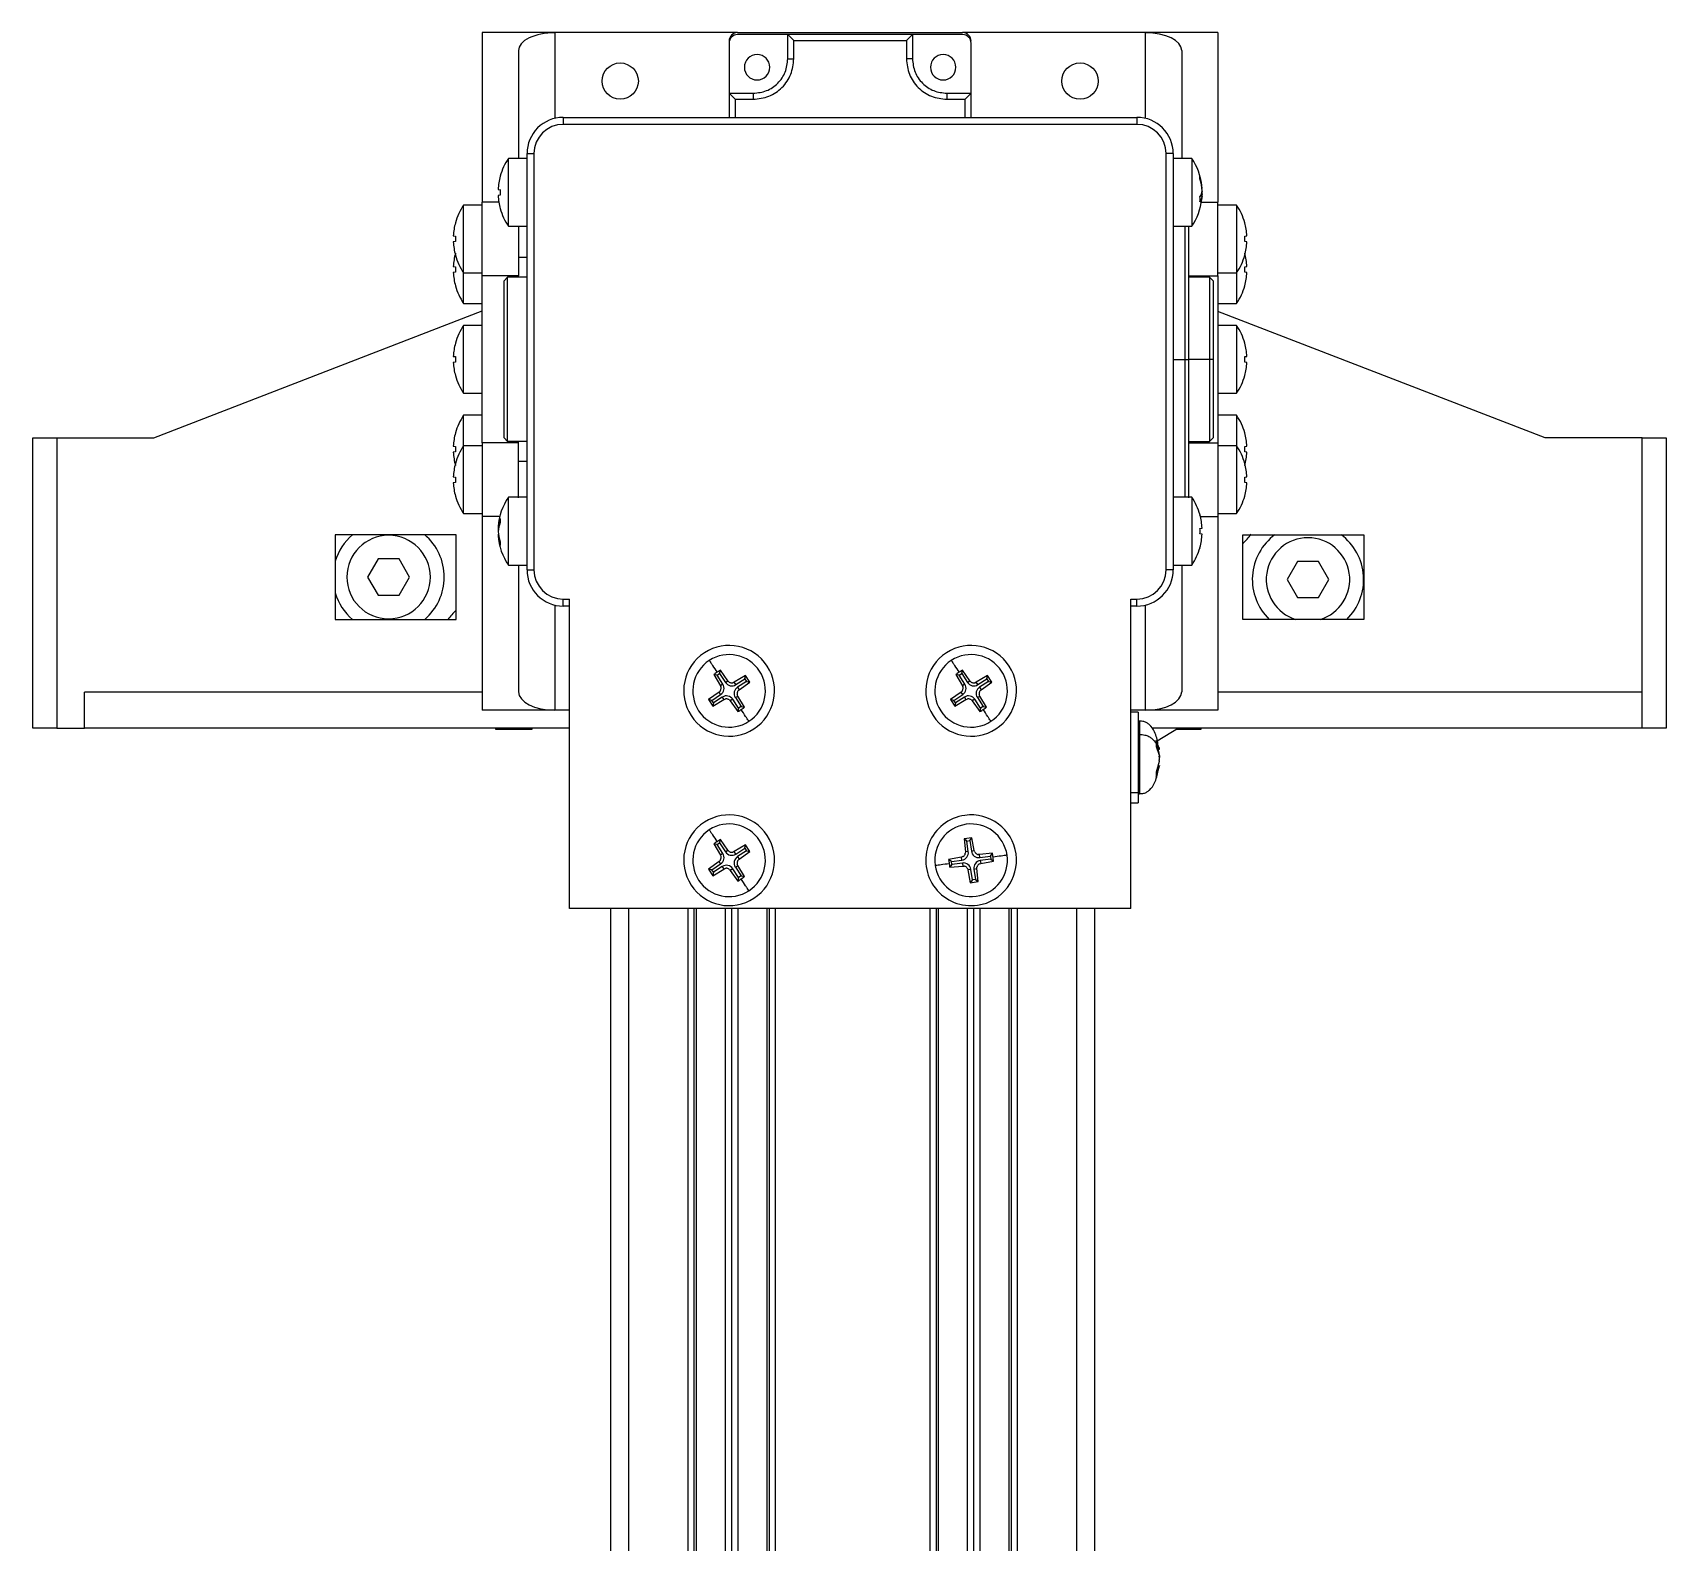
# Model space of a CAD drawing. Header units: millimetres. Extents: x 1258 to 2922, y -135 to 1239.
# Drawn here: x 1923.7 to 1991.2, y 835 to 897.4 of the extents above; entities that cross this region are included whole.
import ezdxf

# ---------------------------------------------------------------- set-up
doc = ezdxf.new("R2010")
doc.units = ezdxf.units.MM
doc.header["$LTSCALE"] = 6

msp = doc.modelspace()

# ---------------------------------------------------------------- linework, layer by layer
at = {"color": 7, "linetype": 'Continuous', "lineweight": 25}
for p, q in [((1945.296, 897.36), (1942.296, 897.36)), ((1942.296, 897.36), (1942.296, 890.36)), ((1952.846, 897.36), (1945.296, 897.36)), ((1952.846, 897.36), (1962.146, 897.36)), ((1954.921, 897.28), (1952.846, 897.28)), ((1954.921, 897.28), (1955.171, 897.03)), ((1954.921, 896.28), (1954.921, 897.28)), ((1960.071, 897.28), (1954.921, 897.28)), ((1959.821, 897.03), (1960.071, 897.28)), ((1960.071, 897.28), (1960.071, 896.28)), ((1962.146, 897.28), (1960.071, 897.28)), ((1969.696, 897.36), (1962.146, 897.36)), ((1972.696, 897.36), (1969.696, 897.36)), ((1972.696, 897.36), (1972.696, 890.36)), ((1943.796, 896.62), (1943.796, 892.16)), ((1952.496, 896.93), (1952.496, 894.855)), ((1955.171, 896.28), (1955.171, 897.03)), ((1955.171, 897.03), (1959.821, 897.03)), ((1959.821, 897.03), (1959.821, 896.28)), ((1962.496, 894.855), (1962.496, 896.93)), ((1971.196, 896.62), (1971.196, 892.16)), ((1954.921, 896.28), (1955.171, 896.28)), ((1960.071, 896.28), (1959.821, 896.28)), ((1952.746, 894.605), (1952.496, 894.855)), ((1952.496, 894.855), (1953.496, 894.855)), ((1952.496, 894.855), (1952.496, 893.86)), ((1952.746, 894.605), (1952.746, 893.86)), ((1952.746, 894.605), (1953.496, 894.605)), ((1953.496, 894.855), (1953.496, 894.605)), ((1961.496, 894.855), (1961.496, 894.605)), ((1961.496, 894.855), (1962.496, 894.855)), ((1961.496, 894.605), (1962.246, 894.605)), ((1962.496, 894.855), (1962.246, 894.605)), ((1962.246, 893.86), (1962.246, 894.605)), ((1962.496, 893.86), (1962.496, 894.855)), ((1945.646, 893.86), (1945.646, 893.571)), ((1945.646, 893.86), (1969.346, 893.86)), ((1969.346, 893.86), (1969.346, 893.571)), ((1969.346, 893.571), (1945.646, 893.571)), ((1944.146, 892.36), (1944.435, 892.36)), ((1944.146, 875.16), (1944.146, 892.36)), ((1944.435, 892.36), (1944.435, 875.16)), ((1970.557, 875.16), (1970.557, 892.36)), ((1970.846, 892.36), (1970.557, 892.36)), ((1970.846, 892.36), (1970.846, 875.16)), ((1944.146, 892.16), (1943.375, 892.16)), ((1943.375, 890.76), (1943.375, 892.16)), ((1971.617, 892.16), (1970.846, 892.16)), ((1971.617, 892.16), (1971.617, 892.028)), ((1971.617, 892.028), (1971.617, 889.36)), ((1943.038, 891.433), (1943.04, 891.431)), ((1972.035, 890.989), (1972.029, 891.049)), ((1942.981, 890.36), (1942.296, 890.36)), ((1942.296, 887.31), (1942.296, 890.36)), ((1942.952, 890.884), (1943.04, 890.871)), ((1943.04, 890.648), (1942.952, 890.635)), ((1943.375, 889.36), (1943.375, 890.76)), ((1972.04, 890.595), (1971.969, 890.608)), ((1972.012, 890.702), (1972.04, 890.7)), ((1972.014, 890.36), (1972.696, 890.36)), ((1972.029, 890.47), (1972.035, 890.53)), ((1972.04, 890.925), (1972.032, 890.923)), ((1972.04, 890.797), (1972.037, 890.797)), ((1972.04, 890.931), (1972.04, 890.931)), ((1972.04, 890.588), (1972.04, 890.588)), ((1972.696, 887.31), (1972.696, 890.36)), ((1942.296, 890.235), (1941.525, 890.235)), ((1941.525, 888.835), (1941.525, 890.235)), ((1943.04, 890.088), (1943.038, 890.087)), ((1973.467, 890.235), (1972.696, 890.235)), ((1973.467, 890.235), (1973.467, 887.435)), ((1941.188, 889.508), (1941.19, 889.506)), ((1943.375, 889.36), (1944.146, 889.36)), ((1943.796, 889.36), (1943.796, 887.31)), ((1970.846, 889.36), (1971.617, 889.36)), ((1971.346, 883.86), (1971.346, 889.36)), ((1971.496, 883.86), (1971.496, 889.36)), ((1973.802, 889.506), (1973.804, 889.508)), ((1941.102, 888.959), (1941.19, 888.946)), ((1941.19, 888.723), (1941.102, 888.71)), ((1941.525, 887.435), (1941.525, 888.835)), ((1973.802, 888.946), (1973.89, 888.959)), ((1973.89, 888.71), (1973.802, 888.723)), ((1941.102, 887.696), (1941.19, 887.684)), ((1941.19, 888.163), (1941.188, 888.162)), ((1943.796, 888.085), (1944.146, 888.085)), ((1973.804, 888.162), (1973.802, 888.163)), ((1973.802, 887.684), (1973.89, 887.696)), ((1941.19, 887.46), (1941.102, 887.448)), ((1941.525, 887.435), (1942.296, 887.435)), ((1941.525, 886.172), (1941.525, 887.435)), ((1943.796, 887.31), (1942.296, 887.31)), ((1942.296, 880.41), (1942.296, 887.31)), ((1943.196, 887.11), (1943.346, 887.26)), ((1943.196, 880.61), (1943.196, 887.11)), ((1943.346, 880.46), (1943.346, 887.26)), ((1944.146, 887.26), (1943.346, 887.26)), ((1943.796, 887.26), (1943.796, 887.31)), ((1971.496, 887.31), (1972.696, 887.31)), ((1972.346, 887.26), (1971.496, 887.26)), ((1972.496, 887.11), (1972.346, 887.26)), ((1972.346, 887.26), (1972.346, 883.86)), ((1972.496, 887.11), (1972.496, 883.86)), ((1972.696, 887.435), (1973.467, 887.435)), ((1972.696, 887.31), (1972.696, 880.41)), ((1973.467, 887.435), (1973.467, 886.172)), ((1973.89, 887.448), (1973.802, 887.46)), ((1941.19, 886.901), (1941.188, 886.899)), ((1973.804, 886.899), (1973.802, 886.901)), ((1928.721, 880.613), (1942.296, 885.86)), ((1941.525, 886.172), (1942.296, 886.172)), ((1972.696, 886.172), (1973.467, 886.172)), ((1986.221, 880.613), (1972.696, 885.84)), ((1942.296, 885.26), (1941.525, 885.26)), ((1941.525, 883.86), (1941.525, 885.26)), ((1973.467, 885.26), (1972.696, 885.26)), ((1973.467, 885.26), (1973.467, 882.46)), ((1941.188, 884.533), (1941.19, 884.531)), ((1973.802, 884.531), (1973.804, 884.533)), ((1941.102, 883.984), (1941.19, 883.971)), ((1941.19, 883.748), (1941.102, 883.735)), ((1941.525, 882.46), (1941.525, 883.86)), ((1971.346, 883.86), (1971.496, 883.86)), ((1971.346, 878.16), (1971.346, 883.86)), ((1971.496, 878.135), (1971.496, 883.86)), ((1972.346, 883.86), (1971.496, 883.86)), ((1972.346, 883.86), (1972.346, 880.46)), ((1972.496, 883.86), (1972.346, 883.86)), ((1972.496, 883.86), (1972.496, 880.61)), ((1973.802, 883.971), (1973.89, 883.984)), ((1973.89, 883.735), (1973.802, 883.748)), ((1941.19, 883.188), (1941.188, 883.187)), ((1973.804, 883.187), (1973.802, 883.188)), ((1941.525, 882.46), (1942.296, 882.46)), ((1972.696, 882.46), (1973.467, 882.46)), ((1942.296, 881.547), (1941.525, 881.547)), ((1941.525, 880.285), (1941.525, 881.547)), ((1973.467, 881.547), (1972.696, 881.547)), ((1973.467, 881.547), (1973.467, 880.285)), ((1923.721, 868.613), (1923.721, 880.613)), ((1923.721, 880.613), (1924.721, 880.613)), ((1924.721, 880.613), (1924.721, 868.613)), ((1924.721, 880.613), (1928.721, 880.613)), ((1941.102, 880.271), (1941.19, 880.259)), ((1941.188, 880.82), (1941.19, 880.819)), ((1942.296, 880.285), (1941.525, 880.285)), ((1941.525, 878.885), (1941.525, 880.285)), ((1943.796, 880.41), (1942.296, 880.41)), ((1942.296, 880.41), (1942.296, 877.36)), ((1943.196, 880.61), (1943.346, 880.46)), ((1944.146, 880.46), (1943.346, 880.46)), ((1943.796, 880.41), (1943.796, 880.46)), ((1943.796, 878.135), (1943.796, 880.41)), ((1971.496, 880.46), (1972.346, 880.46)), ((1971.496, 880.41), (1972.696, 880.41)), ((1972.346, 880.46), (1972.496, 880.61)), ((1972.696, 880.41), (1972.696, 877.36)), ((1973.467, 880.285), (1972.696, 880.285)), ((1973.467, 880.285), (1973.467, 877.485)), ((1973.802, 880.819), (1973.804, 880.82)), ((1973.802, 880.259), (1973.89, 880.271)), ((1990.221, 880.613), (1986.221, 880.613)), ((1990.221, 870.113), (1990.221, 880.613)), ((1990.221, 880.613), (1991.221, 880.613)), ((1991.221, 880.613), (1991.221, 868.613)), ((1941.19, 880.035), (1941.102, 880.023)), ((1941.188, 879.558), (1941.19, 879.556)), ((1944.146, 879.635), (1943.796, 879.635)), ((1973.89, 880.023), (1973.802, 880.035)), ((1973.802, 879.556), (1973.804, 879.558)), ((1941.102, 879.009), (1941.19, 878.996)), ((1941.525, 877.485), (1941.525, 878.885)), ((1973.802, 878.996), (1973.89, 879.009)), ((1941.19, 878.773), (1941.102, 878.76)), ((1941.19, 878.213), (1941.188, 878.212)), ((1973.89, 878.76), (1973.802, 878.773)), ((1973.804, 878.212), (1973.802, 878.213)), ((1944.146, 878.16), (1943.375, 878.16)), ((1943.375, 877.676), (1943.375, 878.16)), ((1943.375, 875.36), (1943.375, 877.676)), ((1971.617, 878.16), (1970.846, 878.16)), ((1971.617, 878.16), (1971.617, 875.36)), ((1941.525, 877.485), (1942.296, 877.485)), ((1943.019, 877.36), (1942.296, 877.36)), ((1942.296, 877.36), (1942.296, 869.36)), ((1942.981, 876.929), (1942.952, 876.935)), ((1942.955, 876.934), (1942.952, 876.884)), ((1942.952, 876.884), (1942.963, 876.882)), ((1971.952, 877.431), (1971.954, 877.433)), ((1971.952, 876.871), (1972.04, 876.884)), ((1971.97, 877.36), (1972.696, 877.36)), ((1972.696, 877.485), (1973.467, 877.485)), ((1972.696, 877.36), (1972.696, 869.36)), ((1941.221, 876.613), (1936.221, 876.613)), ((1936.221, 876.613), (1936.221, 873.113)), ((1941.221, 873.113), (1941.221, 876.613)), ((1942.952, 876.772), (1942.954, 876.772)), ((1942.963, 876.637), (1942.952, 876.635)), ((1942.952, 876.635), (1942.955, 876.585)), ((1942.971, 876.588), (1942.952, 876.584)), ((1972.04, 876.635), (1971.952, 876.648)), ((1973.721, 876.613), (1978.721, 876.613)), ((1973.721, 873.113), (1973.721, 876.613)), ((1978.721, 876.613), (1978.721, 873.113)), ((1937.994, 875.613), (1937.561, 874.863)), ((1938.86, 875.613), (1937.994, 875.613)), ((1939.293, 874.863), (1938.86, 875.613)), ((1971.954, 876.087), (1971.952, 876.088)), ((1975.982, 875.513), (1975.549, 874.763)), ((1976.848, 875.513), (1975.982, 875.513)), ((1977.281, 874.763), (1976.848, 875.513)), ((1937.561, 874.863), (1937.994, 874.113)), ((1938.86, 874.113), (1939.293, 874.863)), ((1943.375, 875.36), (1944.146, 875.36)), ((1943.796, 875.36), (1943.796, 870.121)), ((1944.146, 875.16), (1944.435, 875.16)), ((1970.846, 875.16), (1970.557, 875.16)), ((1970.846, 875.36), (1971.617, 875.36)), ((1971.196, 875.36), (1971.196, 870.121)), ((1975.549, 874.763), (1975.982, 874.013)), ((1976.848, 874.013), (1977.281, 874.763)), ((1937.994, 874.113), (1938.86, 874.113)), ((1945.646, 873.948), (1945.896, 873.948)), ((1945.646, 873.66), (1945.646, 873.948)), ((1945.896, 873.66), (1945.646, 873.66)), ((1945.896, 861.16), (1945.896, 873.948)), ((1969.096, 873.948), (1969.346, 873.948)), ((1969.096, 861.16), (1969.096, 873.948)), ((1969.346, 873.66), (1969.096, 873.66)), ((1969.346, 873.66), (1969.346, 873.948)), ((1975.982, 874.013), (1976.848, 874.013)), ((1936.221, 873.113), (1941.221, 873.113)), ((1978.721, 873.113), (1973.721, 873.113)), ((1951.859, 870.836), (1952.135, 870.372)), ((1952, 870.807), (1951.859, 870.836)), ((1952, 870.807), (1952.106, 870.876)), ((1952.239, 870.439), (1952, 870.807)), ((1952.106, 870.876), (1952.135, 871.016)), ((1952.106, 870.876), (1952.344, 870.508)), ((1952.448, 870.576), (1952.135, 871.016)), ((1953.173, 870.796), (1952.709, 870.521)), ((1953.143, 870.656), (1953.173, 870.796)), ((1953.352, 870.52), (1953.173, 870.796)), ((1961.859, 870.836), (1962.135, 870.372)), ((1962, 870.807), (1961.859, 870.836)), ((1962, 870.807), (1962.106, 870.876)), ((1962.239, 870.439), (1962, 870.807)), ((1962.106, 870.876), (1962.135, 871.016)), ((1962.106, 870.876), (1962.344, 870.508)), ((1962.448, 870.576), (1962.135, 871.016)), ((1963.173, 870.796), (1962.709, 870.521)), ((1963.143, 870.656), (1963.173, 870.796)), ((1963.352, 870.52), (1963.173, 870.796)), ((1925.858, 868.613), (1925.858, 870.113)), ((1942.296, 870.113), (1925.858, 870.113)), ((1952.08, 870.112), (1951.64, 869.799)), ((1952.121, 870.149), (1952.08, 870.112)), ((1952.147, 870.008), (1952.08, 870.112)), ((1952.239, 870.439), (1952.135, 870.372)), ((1952.135, 870.372), (1952.158, 870.321)), ((1952.344, 870.508), (1952.448, 870.576)), ((1952.486, 870.534), (1952.448, 870.576)), ((1952.709, 870.521), (1952.657, 870.498)), ((1952.776, 870.417), (1952.709, 870.521)), ((1952.776, 870.417), (1953.143, 870.656)), ((1953.212, 870.55), (1952.845, 870.311)), ((1952.845, 870.311), (1952.912, 870.208)), ((1952.871, 870.17), (1952.912, 870.208)), ((1952.912, 870.208), (1953.352, 870.52)), ((1953.143, 870.656), (1953.212, 870.55)), ((1953.212, 870.55), (1953.352, 870.52)), ((1962.08, 870.112), (1961.64, 869.799)), ((1962.121, 870.149), (1962.08, 870.112)), ((1962.147, 870.008), (1962.08, 870.112)), ((1962.239, 870.439), (1962.135, 870.372)), ((1962.135, 870.372), (1962.158, 870.321)), ((1962.344, 870.508), (1962.448, 870.576)), ((1962.486, 870.534), (1962.448, 870.576)), ((1962.709, 870.521), (1962.657, 870.498)), ((1962.776, 870.417), (1962.709, 870.521)), ((1962.776, 870.417), (1963.143, 870.656)), ((1963.212, 870.55), (1962.845, 870.311)), ((1962.845, 870.311), (1962.912, 870.208)), ((1962.871, 870.17), (1962.912, 870.208)), ((1962.912, 870.208), (1963.352, 870.52)), ((1963.143, 870.656), (1963.212, 870.55)), ((1963.212, 870.55), (1963.352, 870.52)), ((1990.221, 870.113), (1972.696, 870.113)), ((1990.221, 868.613), (1990.221, 870.113)), ((1951.64, 869.799), (1951.819, 869.523)), ((1951.78, 869.769), (1951.64, 869.799)), ((1951.78, 869.769), (1952.147, 870.008)), ((1951.849, 869.663), (1951.78, 869.769)), ((1951.819, 869.523), (1952.284, 869.799)), ((1951.849, 869.663), (1951.819, 869.523)), ((1952.216, 869.902), (1951.849, 869.663)), ((1952.216, 869.902), (1952.284, 869.799)), ((1952.284, 869.799), (1952.335, 869.821)), ((1952.506, 869.785), (1952.544, 869.743)), ((1952.648, 869.811), (1952.544, 869.743)), ((1952.544, 869.743), (1952.857, 869.303)), ((1952.887, 869.444), (1952.648, 869.811)), ((1952.754, 869.88), (1952.857, 869.947)), ((1952.754, 869.88), (1952.993, 869.512)), ((1952.857, 869.947), (1952.835, 869.998)), ((1953.133, 869.483), (1952.857, 869.947)), ((1952.887, 869.444), (1952.857, 869.303)), ((1952.993, 869.512), (1952.887, 869.444)), ((1952.993, 869.512), (1953.133, 869.483)), ((1961.64, 869.799), (1961.819, 869.523)), ((1961.78, 869.769), (1961.64, 869.799)), ((1961.78, 869.769), (1962.147, 870.008)), ((1961.849, 869.663), (1961.78, 869.769)), ((1961.819, 869.523), (1962.284, 869.799)), ((1961.849, 869.663), (1961.819, 869.523)), ((1962.216, 869.902), (1961.849, 869.663)), ((1962.216, 869.902), (1962.284, 869.799)), ((1962.284, 869.799), (1962.335, 869.821)), ((1962.506, 869.785), (1962.544, 869.743)), ((1962.648, 869.811), (1962.544, 869.743)), ((1962.544, 869.743), (1962.857, 869.303)), ((1962.887, 869.444), (1962.648, 869.811)), ((1962.754, 869.88), (1962.857, 869.947)), ((1962.754, 869.88), (1962.993, 869.512)), ((1962.857, 869.947), (1962.835, 869.998)), ((1963.133, 869.483), (1962.857, 869.947)), ((1962.887, 869.444), (1962.857, 869.303)), ((1962.993, 869.512), (1962.887, 869.444)), ((1962.993, 869.512), (1963.133, 869.483)), ((1945.296, 869.36), (1942.296, 869.36)), ((1945.896, 869.36), (1945.296, 869.36)), ((1969.696, 869.36), (1969.096, 869.36)), ((1969.396, 869.285), (1969.096, 869.285)), ((1969.396, 869.285), (1969.396, 865.956)), ((1969.455, 868.91), (1969.396, 868.91)), ((1972.696, 869.36), (1969.696, 869.36)), ((1924.721, 868.613), (1923.721, 868.613)), ((1924.721, 868.613), (1925.858, 868.613)), ((1945.896, 868.613), (1925.858, 868.613)), ((1942.852, 868.563), (1942.852, 868.613)), ((1944.102, 868.563), (1942.852, 868.563)), ((1944.052, 868.613), (1944.102, 868.563)), ((1944.352, 868.563), (1944.102, 868.563)), ((1944.352, 868.613), (1944.352, 868.563)), ((1969.455, 868.357), (1969.455, 866.247)), ((1990.221, 868.613), (1969.97, 868.613)), ((1970.267, 867.791), (1970.141, 868.115)), ((1971.069, 868.613), (1970.184, 868.079)), ((1971.99, 868.563), (1970.986, 868.563)), ((1971.99, 868.613), (1971.99, 868.563)), ((1991.221, 868.613), (1990.221, 868.613)), ((1970.267, 867.582), (1970.141, 868.015)), ((1970.141, 867.86), (1970.267, 867.502)), ((1970.185, 867.734), (1970.279, 867.751)), ((1970.267, 867.818), (1970.271, 867.781)), ((1970.271, 867.763), (1970.267, 867.791)), ((1970.271, 867.534), (1970.267, 867.582)), ((1970.267, 867.502), (1970.271, 867.46)), ((1970.267, 867.237), (1970.141, 866.805)), ((1970.141, 866.597), (1970.267, 867.001)), ((1970.141, 866.805), (1970.141, 866.597)), ((1970.271, 867.285), (1970.267, 867.237)), ((1970.267, 867.001), (1970.271, 867.038)), ((1969.396, 866.247), (1969.455, 866.247)), ((1969.096, 865.956), (1969.396, 865.956)), ((1969.096, 865.535), (1969.396, 865.535)), ((1969.396, 865.956), (1969.396, 865.535)), ((1969.396, 865.91), (1969.455, 865.91)), ((1952.106, 863.876), (1952.135, 864.016)), ((1952.448, 863.576), (1952.135, 864.016)), ((1962.531, 864.088), (1962.205, 864.042)), ((1962.205, 864.042), (1962.259, 863.505)), ((1962.32, 863.956), (1962.205, 864.042)), ((1962.445, 863.974), (1962.531, 864.088)), ((1962.628, 863.557), (1962.531, 864.088)), ((1951.859, 863.836), (1952.135, 863.372)), ((1952, 863.807), (1951.859, 863.836)), ((1952, 863.807), (1952.106, 863.876)), ((1952.239, 863.439), (1952, 863.807)), ((1952.106, 863.876), (1952.344, 863.508)), ((1952.239, 863.439), (1952.135, 863.372)), ((1952.135, 863.372), (1952.158, 863.321)), ((1952.344, 863.508), (1952.448, 863.576)), ((1952.486, 863.534), (1952.448, 863.576)), ((1952.709, 863.521), (1952.657, 863.498)), ((1953.173, 863.796), (1952.709, 863.521)), ((1952.776, 863.417), (1952.709, 863.521)), ((1952.776, 863.417), (1953.143, 863.656)), ((1953.212, 863.55), (1952.845, 863.311)), ((1952.912, 863.208), (1953.352, 863.52)), ((1953.143, 863.656), (1953.173, 863.796)), ((1953.143, 863.656), (1953.212, 863.55)), ((1953.352, 863.52), (1953.173, 863.796)), ((1953.212, 863.55), (1953.352, 863.52)), ((1962.259, 863.505), (1962.257, 863.449)), ((1962.381, 863.522), (1962.259, 863.505)), ((1962.32, 863.956), (1962.445, 863.974)), ((1962.381, 863.522), (1962.32, 863.956)), ((1962.445, 863.974), (1962.506, 863.54)), ((1962.506, 863.54), (1962.628, 863.557)), ((1962.645, 863.504), (1962.628, 863.557)), ((1962.841, 863.397), (1962.785, 863.398)), ((1963.379, 863.451), (1962.841, 863.397)), ((1962.859, 863.275), (1962.841, 863.397)), ((1962.859, 863.275), (1963.292, 863.336)), ((1963.292, 863.336), (1963.379, 863.451)), ((1963.292, 863.336), (1963.31, 863.211)), ((1952.08, 863.112), (1951.64, 862.799)), ((1951.64, 862.799), (1951.819, 862.523)), ((1951.78, 862.769), (1951.64, 862.799)), ((1951.78, 862.769), (1952.147, 863.008)), ((1951.849, 862.663), (1951.78, 862.769)), ((1951.819, 862.523), (1952.284, 862.799)), ((1951.849, 862.663), (1951.819, 862.523)), ((1952.216, 862.902), (1951.849, 862.663)), ((1952.121, 863.149), (1952.08, 863.112)), ((1952.147, 863.008), (1952.08, 863.112)), ((1952.216, 862.902), (1952.284, 862.799)), ((1952.284, 862.799), (1952.335, 862.821)), ((1952.506, 862.785), (1952.544, 862.743)), ((1952.648, 862.811), (1952.544, 862.743)), ((1952.544, 862.743), (1952.857, 862.303)), ((1952.887, 862.444), (1952.648, 862.811)), ((1952.754, 862.88), (1952.857, 862.947)), ((1952.754, 862.88), (1952.993, 862.512)), ((1952.857, 862.947), (1952.835, 862.998)), ((1952.845, 863.311), (1952.912, 863.208)), ((1953.133, 862.483), (1952.857, 862.947)), ((1952.871, 863.17), (1952.912, 863.208)), ((1962.099, 863.292), (1961.567, 863.194)), ((1961.682, 863.108), (1961.567, 863.194)), ((1961.7, 862.983), (1961.614, 862.869)), ((1961.614, 862.869), (1962.151, 862.922)), ((1961.682, 863.108), (1962.116, 863.17)), ((1961.7, 862.983), (1961.682, 863.108)), ((1962.134, 863.045), (1961.7, 862.983)), ((1962.152, 863.309), (1962.099, 863.292)), ((1962.116, 863.17), (1962.099, 863.292)), ((1962.134, 863.045), (1962.151, 862.922)), ((1962.151, 862.922), (1962.207, 862.921)), ((1962.347, 862.816), (1962.364, 862.762)), ((1962.486, 862.779), (1962.364, 862.762)), ((1962.364, 862.762), (1962.461, 862.231)), ((1962.547, 862.346), (1962.486, 862.779)), ((1962.611, 862.797), (1962.733, 862.814)), ((1962.611, 862.797), (1962.672, 862.363)), ((1962.733, 862.814), (1962.735, 862.87)), ((1962.787, 862.277), (1962.733, 862.814)), ((1962.84, 863.01), (1962.893, 863.027)), ((1963.31, 863.211), (1962.876, 863.15)), ((1962.876, 863.15), (1962.893, 863.027)), ((1962.893, 863.027), (1963.425, 863.125)), ((1963.31, 863.211), (1963.425, 863.125)), ((1952.887, 862.444), (1952.857, 862.303)), ((1952.993, 862.512), (1952.887, 862.444)), ((1952.993, 862.512), (1953.133, 862.483)), ((1962.547, 862.346), (1962.461, 862.231)), ((1962.461, 862.231), (1962.787, 862.277)), ((1962.672, 862.363), (1962.547, 862.346)), ((1962.672, 862.363), (1962.787, 862.277)), ((1969.096, 861.16), (1945.896, 861.16)), ((1947.596, 861.16), (1947.596, 786.16)), ((1950.796, 861.16), (1950.796, 786.16)), ((1951.046, 861.16), (1951.046, 786.16)), ((1951.141, 861.16), (1951.141, 786.16)), ((1952.336, 861.16), (1952.336, 786.16)), ((1952.596, 861.16), (1952.596, 786.16)), ((1952.856, 861.16), (1952.856, 786.16)), ((1954.051, 861.16), (1954.051, 786.16)), ((1954.146, 861.16), (1954.146, 786.16)), ((1954.396, 861.16), (1954.396, 786.16)), ((1960.796, 861.16), (1960.796, 786.16)), ((1961.046, 861.16), (1961.046, 786.16)), ((1961.141, 861.16), (1961.141, 786.16)), ((1962.336, 861.16), (1962.336, 786.16)), ((1962.596, 861.16), (1962.596, 786.16)), ((1962.856, 861.16), (1962.856, 786.16)), ((1964.051, 861.16), (1964.051, 786.16)), ((1964.146, 861.16), (1964.146, 786.16)), ((1964.396, 861.16), (1964.396, 786.16)), ((1967.596, 861.16), (1967.596, 786.16))]:
    msp.add_line(p, q, dxfattribs=at)
at = {"color": 8, "linetype": 'Continuous', "lineweight": 25}
for p, q in [((1945.296, 897.36), (1945.296, 893.818)), ((1969.696, 893.818), (1969.696, 897.36)), ((1970.846, 883.86), (1971.346, 883.86)), ((1945.296, 873.701), (1945.296, 869.36)), ((1969.696, 869.36), (1969.696, 873.701)), ((1969.455, 868.91), (1969.455, 868.357)), ((1970.169, 867.778), (1970.267, 867.791)), ((1969.455, 866.247), (1969.455, 865.91)), ((1948.346, 861.16), (1948.346, 786.16)), ((1966.846, 861.16), (1966.846, 786.16))]:
    msp.add_line(p, q, dxfattribs=at)
at = {"color": 7, "linetype": 'Continuous', "lineweight": 25, "flags": 128}
for points in [[(1972.029, 890.47), (1972.035, 890.532), (1972.04, 890.595)], [(1972.04, 890.7), (1972.035, 890.637), (1972.031, 890.59)], [(1972.033, 890.743), (1972.035, 890.73), (1972.04, 890.7)], [(1972.04, 890.588), (1972.035, 890.53), (1972.033, 890.504)], [(1972.04, 890.797), (1972.035, 890.76), (1972.035, 890.76)], [(1972.04, 890.722), (1972.035, 890.759), (1972.035, 890.76)]]:
    msp.add_lwpolyline(points, dxfattribs=at)
at = {"color": 7, "linetype": 'Continuous', "lineweight": 25}
for centre in [(1947.996, 895.36), (1966.996, 895.36)]:
    msp.add_circle(centre, 0.75, dxfattribs=at)
for centre, radius, start, end in [((1952.846, 897.01), 0.35, 90, 180), ((1952.846, 896.93), 0.35, 90, 180), ((1962.146, 897.01), 0.35, 0, 90), ((1962.146, 896.93), 0.35, 0, 90), ((1953.652, 895.93), 0.525, 90, 270), ((1953.652, 895.93), 0.525, 270, 90), ((1961.34, 895.93), 0.525, 90, 270), ((1961.34, 895.93), 0.525, 270, 90), ((1945.646, 892.36), 1.5, 90, 180), ((1969.346, 892.36), 1.5, 0, 90), ((1945.646, 892.36), 1.211, 90, 180), ((1969.346, 892.36), 1.211, 0, 90), ((1945.446, 890.76), 2.5, 145.9442, 164.38155), ((1969.546, 890.76), 2.5, 6.65466, 34.0558), ((1945.461, 890.76), 2.512, 164.50503, 177.17152), ((1970.025, 890.815), 2.018, 3.10601, 17.29149), ((1971.421, 891.368), 0.532, 354.8962, 5.1038), ((1969.899, 890.701), 2.144, 3.17997, 16.80349), ((1945.461, 890.759), 2.512, 182.82848, 195.49497), ((1946.006, 890.76), 2.968, 177.83939, 182.16061), ((1969.546, 890.76), 2.5, 325.9442, 353.34534), ((1971.44, 890.9), 0.606, 327.70984, 352.33752), ((1971.57, 890.655), 0.474, 323.68594, 352.70116), ((1969.518, 890.475), 2.436, 357.61507, 2.38493), ((1943.596, 888.835), 2.5, 145.9442, 164.38155), ((1945.446, 890.76), 2.5, 195.61845, 214.0558), ((1971.396, 888.835), 2.5, 15.61845, 34.0558), ((1943.611, 888.835), 2.512, 164.50503, 177.17152), ((1971.381, 888.835), 2.512, 2.82848, 15.49497), ((1943.611, 888.834), 2.512, 182.82848, 195.49497), ((1944.156, 888.835), 2.968, 177.83939, 182.16061), ((1970.836, 888.835), 2.968, 357.83939, 2.16061), ((1971.381, 888.834), 2.512, 344.50503, 357.17152), ((1943.611, 887.572), 2.512, 164.50503, 177.17152), ((1943.596, 888.835), 2.5, 195.61845, 214.0558), ((1944.156, 887.572), 2.968, 177.83939, 182.16061), ((1971.396, 888.835), 2.5, 325.9442, 344.38155), ((1971.381, 887.572), 2.512, 2.82848, 15.49497), ((1970.836, 887.572), 2.968, 357.83939, 2.16061), ((1943.611, 887.572), 2.512, 182.82848, 195.49497), ((1971.381, 887.572), 2.512, 344.50503, 357.17152), ((1943.596, 887.572), 2.5, 195.61845, 214.0558), ((1971.396, 887.572), 2.5, 325.9442, 344.38155), ((1943.596, 883.86), 2.5, 145.9442, 164.38155), ((1971.396, 883.86), 2.5, 15.61845, 34.0558), ((1943.611, 883.86), 2.512, 164.50503, 177.17152), ((1971.381, 883.86), 2.512, 2.82848, 15.49497), ((1943.611, 883.859), 2.512, 182.82848, 195.49497), ((1944.156, 883.86), 2.968, 177.83939, 182.16061), ((1970.836, 883.86), 2.968, 357.83939, 2.16061), ((1971.381, 883.859), 2.512, 344.50503, 357.17152), ((1943.596, 883.86), 2.5, 195.61845, 214.0558), ((1971.396, 883.86), 2.5, 325.9442, 344.38155), ((1943.596, 880.147), 2.5, 145.9442, 164.38155), ((1971.396, 880.147), 2.5, 15.61845, 34.0558), ((1943.611, 880.147), 2.512, 164.50503, 177.17152), ((1943.596, 878.885), 2.5, 145.9442, 164.38155), ((1944.156, 880.147), 2.968, 177.83939, 182.16061), ((1971.396, 878.885), 2.5, 15.61845, 34.0558), ((1971.381, 880.147), 2.512, 2.82848, 15.49497), ((1970.836, 880.147), 2.968, 357.83939, 2.16061), ((1943.611, 880.147), 2.512, 182.82848, 195.49497), ((1943.611, 878.885), 2.512, 164.50503, 177.17152), ((1971.381, 880.147), 2.512, 344.50503, 357.17152), ((1971.381, 878.885), 2.512, 2.82848, 15.49497), ((1944.156, 878.885), 2.968, 177.83939, 182.16061), ((1970.836, 878.885), 2.968, 357.83939, 2.16061), ((1943.611, 878.884), 2.512, 182.82848, 195.49497), ((1943.596, 878.885), 2.5, 195.61845, 214.0558), ((1971.396, 878.885), 2.5, 325.9442, 344.38155), ((1971.381, 878.884), 2.512, 344.50503, 357.17152), ((1945.446, 876.76), 2.5, 145.9442, 175.65248), ((1969.546, 876.76), 2.5, 15.61845, 34.0558), ((1944.004, 876.854), 1.055, 155.98482, 175.61516), ((1944.168, 876.649), 1.219, 157.57943, 175.40008), ((1944.452, 876.674), 1.503, 170.15251, 176.25161), ((1944.736, 877.199), 1.697, 177.14285, 182.85715), ((1969.531, 876.76), 2.512, 2.82848, 15.49497), ((1968.986, 876.76), 2.968, 357.83939, 2.16061), ((1938.427, 874.863), 2.3, 130.45908, 163.52844), ((1938.427, 874.863), 1.725, 90, 270), ((1938.427, 874.863), 1.725, 270, 90), ((1938.427, 874.863), 2.3, 310.45908, 49.54092), ((1944.513, 876.853), 1.564, 183.90021, 199.73297), ((1944.35, 876.676), 1.401, 183.74829, 200.79128), ((1945.446, 876.76), 2.5, 184.34752, 214.0558), ((1944.309, 876.252), 1.271, 176.69774, 183.30226), ((1969.531, 876.759), 2.512, 344.50503, 357.17152), ((1970.155, 879.744), 5, 315.49701, 321.49534), ((1976.415, 874.763), 2.3, 126.45268, 225.83952), ((1976.415, 874.763), 1.725, 90, 253.04257), ((1976.415, 874.763), 1.725, 286.95743, 90), ((1976.415, 874.763), 2.3, 314.16048, 53.54732), ((1969.546, 876.76), 2.5, 325.9442, 344.38155), ((1945.646, 875.16), 1.5, 180, 270), ((1945.646, 875.16), 1.211, 180, 270), ((1969.346, 875.16), 1.211, 270, 0), ((1969.346, 875.16), 1.5, 270, 0), ((1938.427, 874.863), 2.3, 196.47156, 229.54092), ((1944.71, 869.912), 5, 134.24913, 140.18139), ((1952.496, 870.16), 1.875, 33.05093, 213.05093), ((1952.496, 870.16), 1.5, 33.05093, 123.05093), ((1962.496, 870.16), 1.875, 33.05093, 213.05093), ((1962.496, 870.16), 1.5, 33.05093, 123.05093), ((1952.496, 870.16), 1.875, 213.05093, 33.05093), ((1952.496, 870.16), 1.5, 123.05093, 213.05093), ((1952.496, 870.16), 1.5, 303.05093, 33.05093), ((1962.496, 870.16), 1.875, 213.05093, 33.05093), ((1962.496, 870.16), 1.5, 123.05093, 213.05093), ((1962.496, 870.16), 1.5, 303.05093, 33.05093), ((1951.977, 870.269), 0.312, 303.05093, 33.05093), ((1952.606, 870.678), 0.312, 213.05093, 303.05093), ((1953.015, 870.05), 0.312, 123.05093, 213.05093), ((1961.977, 870.269), 0.312, 303.05093, 33.05093), ((1962.606, 870.678), 0.312, 213.05093, 303.05093), ((1963.015, 870.05), 0.312, 123.05093, 213.05093), ((1952.386, 869.641), 0.312, 33.05093, 123.05093), ((1962.386, 869.641), 0.312, 33.05093, 123.05093), ((1952.496, 870.16), 1.5, 213.05093, 303.05093), ((1962.496, 870.16), 1.5, 213.05093, 303.05093), ((1952.496, 863.16), 1.875, 33.05093, 213.05093), ((1962.496, 863.16), 1.875, 98.04626, 278.04626), ((1962.496, 863.16), 1.875, 278.04626, 98.04626), ((1952.496, 863.16), 1.875, 213.05093, 33.05093), ((1952.496, 863.16), 1.5, 123.05093, 213.05093), ((1952.496, 863.16), 1.5, 33.05093, 123.05093), ((1962.496, 863.16), 1.5, 98.04626, 188.04626), ((1962.496, 863.16), 1.5, 8.04626, 98.04626), ((1951.977, 863.269), 0.312, 303.05093, 33.05093), ((1952.606, 863.678), 0.312, 213.05093, 303.05093), ((1952.496, 863.16), 1.5, 303.05093, 33.05093), ((1962.072, 863.478), 0.312, 278.04626, 8.04626), ((1962.815, 863.583), 0.312, 188.04626, 278.04626), ((1962.496, 863.16), 1.5, 278.04626, 8.04626), ((1952.386, 862.641), 0.312, 33.05093, 123.05093), ((1953.015, 863.05), 0.312, 123.05093, 213.05093), ((1962.496, 863.16), 1.5, 188.04626, 278.04626), ((1962.177, 862.736), 0.312, 8.04626, 98.04626), ((1962.92, 862.841), 0.312, 98.04626, 188.04626), ((1952.496, 863.16), 1.5, 213.05093, 303.05093)]:
    msp.add_arc(centre, radius, start, end, dxfattribs=at)
for centre, ratio, start_param, end_param in [((1945.296, 896.62), 0.492787, 1.570796, 3.141593), ((1969.696, 896.62), 0.492787, 0, 1.570796), ((1945.296, 870.121), 0.507329, 3.141593, 4.712389), ((1969.696, 870.121), 0.507329, 4.712389, 6.283185)]:
    msp.add_ellipse(centre, major_axis=(1.5, 0), ratio=ratio, start_param=start_param, end_param=end_param, dxfattribs=at)
for points, knots in [([(1953.496, 894.605), (1953.716, 894.63), (1954.155, 894.68), (1954.708, 895.068), (1955.096, 895.621), (1955.146, 896.06), (1955.171, 896.28)], [0, 0, 0, 0, 0.25, 0.5, 0.75, 1, 1, 1, 1]), ([(1959.821, 896.28), (1959.846, 896.06), (1959.897, 895.621), (1960.284, 895.068), (1960.838, 894.68), (1961.277, 894.63), (1961.496, 894.605)], [0, 0, 0, 0, 0.2499999, 0.4999998, 0.7499999, 1, 1, 1, 1]), ([(1951.678, 871.417), (1951.681, 871.413), (1951.686, 871.405), (1951.74, 871.322), (1951.842, 871.165), (1951.933, 871.025), (1951.997, 870.927)], [0, 0, 0, 0, 0.233001, 0.418435, 0.591328, 1, 1, 1, 1]), ([(1951.997, 870.927), (1951.971, 870.91), (1951.925, 870.88), (1951.879, 870.85), (1951.859, 870.836)], [0, 0, 0, 0, 0.559869, 1, 1, 1, 1]), ([(1952.135, 871.016), (1952.109, 870.999), (1952.063, 870.97), (1952.017, 870.94), (1951.997, 870.927)], [0, 0, 0, 0, 0.560075, 1, 1, 1, 1]), ([(1961.678, 871.417), (1961.681, 871.413), (1961.686, 871.405), (1961.74, 871.322), (1961.842, 871.165), (1961.933, 871.025), (1961.997, 870.927)], [0, 0, 0, 0, 0.2330012, 0.4184346, 0.591328, 1, 1, 1, 1]), ([(1961.997, 870.927), (1961.971, 870.91), (1961.925, 870.88), (1961.879, 870.85), (1961.859, 870.836)], [0, 0, 0, 0, 0.559869, 1, 1, 1, 1]), ([(1962.135, 871.016), (1962.109, 870.999), (1962.063, 870.97), (1962.017, 870.94), (1961.997, 870.927)], [0, 0, 0, 0, 0.560075, 1, 1, 1, 1]), ([(1952.121, 870.149), (1952.13, 870.162), (1952.148, 870.187), (1952.162, 870.23), (1952.167, 870.276), (1952.161, 870.306), (1952.158, 870.321)], [0, 0, 0, 0, 0.2502728, 0.5, 0.7497272, 1, 1, 1, 1]), ([(1952.486, 870.534), (1952.498, 870.526), (1952.523, 870.508), (1952.567, 870.494), (1952.613, 870.489), (1952.642, 870.495), (1952.657, 870.498)], [0, 0, 0, 0, 0.2502728, 0.5, 0.7497272, 1, 1, 1, 1]), ([(1952.871, 870.17), (1952.862, 870.157), (1952.845, 870.133), (1952.83, 870.089), (1952.826, 870.043), (1952.832, 870.013), (1952.835, 869.998)], [0, 0, 0, 0, 0.2502728, 0.5, 0.7497272, 1, 1, 1, 1]), ([(1962.121, 870.149), (1962.13, 870.162), (1962.148, 870.187), (1962.162, 870.23), (1962.167, 870.276), (1962.161, 870.306), (1962.158, 870.321)], [0, 0, 0, 0, 0.250273, 0.5, 0.749727, 1, 1, 1, 1]), ([(1962.486, 870.534), (1962.498, 870.526), (1962.523, 870.508), (1962.567, 870.494), (1962.613, 870.489), (1962.642, 870.495), (1962.657, 870.498)], [0, 0, 0, 0, 0.2502728, 0.5, 0.7497272, 1, 1, 1, 1]), ([(1962.871, 870.17), (1962.862, 870.157), (1962.845, 870.133), (1962.83, 870.089), (1962.826, 870.043), (1962.832, 870.013), (1962.835, 869.998)], [0, 0, 0, 0, 0.250273, 0.5, 0.749727, 1, 1, 1, 1]), ([(1952.506, 869.785), (1952.494, 869.794), (1952.469, 869.811), (1952.425, 869.825), (1952.38, 869.83), (1952.35, 869.824), (1952.335, 869.821)], [0, 0, 0, 0, 0.250273, 0.5, 0.749727, 1, 1, 1, 1]), ([(1952.995, 869.392), (1953.021, 869.409), (1953.067, 869.439), (1953.113, 869.469), (1953.133, 869.483)], [0, 0, 0, 0, 0.559869, 1, 1, 1, 1]), ([(1962.506, 869.785), (1962.494, 869.794), (1962.469, 869.811), (1962.425, 869.825), (1962.38, 869.83), (1962.35, 869.824), (1962.335, 869.821)], [0, 0, 0, 0, 0.250273, 0.5, 0.749727, 1, 1, 1, 1]), ([(1962.995, 869.392), (1963.021, 869.409), (1963.067, 869.439), (1963.113, 869.469), (1963.133, 869.483)], [0, 0, 0, 0, 0.559869, 1, 1, 1, 1]), ([(1952.857, 869.303), (1952.883, 869.32), (1952.929, 869.349), (1952.975, 869.379), (1952.995, 869.392)], [0, 0, 0, 0, 0.5600747, 1, 1, 1, 1]), ([(1953.314, 868.902), (1953.311, 868.907), (1953.306, 868.914), (1953.252, 868.997), (1953.15, 869.154), (1953.059, 869.294), (1952.995, 869.392)], [0, 0, 0, 0, 0.233001, 0.418435, 0.591328, 1, 1, 1, 1]), ([(1962.857, 869.303), (1962.883, 869.32), (1962.929, 869.349), (1962.975, 869.379), (1962.995, 869.392)], [0, 0, 0, 0, 0.5600747, 1, 1, 1, 1]), ([(1963.314, 868.902), (1963.311, 868.907), (1963.306, 868.914), (1963.252, 868.997), (1963.15, 869.154), (1963.059, 869.294), (1962.995, 869.392)], [0, 0, 0, 0, 0.233001, 0.418435, 0.591328, 1, 1, 1, 1]), ([(1970.216, 867.961), (1970.185, 868.134), (1970.132, 868.429), (1969.927, 868.713), (1969.759, 868.846), (1969.618, 868.901), (1969.513, 868.907), (1969.455, 868.91)], [0, 0, 0, 0, 0.389925, 0.667594, 0.763287, 0.869859, 1, 1, 1, 1]), ([(1969.455, 868.357), (1969.531, 868.354), (1969.667, 868.348), (1969.836, 868.286), (1969.999, 868.167), (1970.086, 868.062), (1970.146, 867.988)], [0, 0, 0, 0, 0.233001, 0.418435, 0.591328, 1, 1, 1, 1]), ([(1970.141, 868.115), (1970.143, 868.091), (1970.146, 868.049), (1970.146, 868.007), (1970.146, 867.988)], [0, 0, 0, 0, 0.560075, 1, 1, 1, 1]), ([(1970.146, 867.988), (1970.146, 867.964), (1970.146, 867.921), (1970.142, 867.879), (1970.141, 867.86)], [0, 0, 0, 0, 0.5598693, 1, 1, 1, 1]), ([(1970.271, 867.763), (1970.272, 867.759), (1970.273, 867.75), (1970.274, 867.75), (1970.273, 867.759), (1970.272, 867.774), (1970.271, 867.781)], [0, 0, 0, 0, 0.250273, 0.5, 0.749727, 1, 1, 1, 1]), ([(1970.271, 867.534), (1970.272, 867.519), (1970.273, 867.49), (1970.274, 867.444), (1970.273, 867.399), (1970.272, 867.373), (1970.271, 867.359)], [0, 0, 0, 0, 0.250273, 0.5, 0.749727, 1, 1, 1, 1]), ([(1970.271, 867.285), (1970.272, 867.3), (1970.273, 867.329), (1970.274, 867.375), (1970.273, 867.42), (1970.272, 867.447), (1970.271, 867.46)], [0, 0, 0, 0, 0.250273, 0.5, 0.749727, 1, 1, 1, 1]), ([(1969.455, 865.91), (1969.513, 865.913), (1969.618, 865.918), (1969.759, 865.973), (1969.927, 866.106), (1970.132, 866.39), (1970.185, 866.685), (1970.216, 866.858)], [0, 0, 0, 0, 0.1301414, 0.2367131, 0.3324058, 0.610075, 1, 1, 1, 1]), ([(1970.271, 867.056), (1970.272, 867.06), (1970.273, 867.07), (1970.274, 867.07), (1970.273, 867.06), (1970.272, 867.045), (1970.271, 867.038)], [0, 0, 0, 0, 0.2502728, 0.5, 0.7497272, 1, 1, 1, 1]), ([(1951.678, 864.417), (1951.681, 864.413), (1951.686, 864.405), (1951.74, 864.322), (1951.842, 864.165), (1951.933, 864.025), (1951.997, 863.927)], [0, 0, 0, 0, 0.233001, 0.418435, 0.591328, 1, 1, 1, 1]), ([(1952.135, 864.016), (1952.109, 863.999), (1952.063, 863.97), (1952.017, 863.94), (1951.997, 863.927)], [0, 0, 0, 0, 0.560075, 1, 1, 1, 1]), ([(1951.997, 863.927), (1951.971, 863.91), (1951.925, 863.88), (1951.879, 863.85), (1951.859, 863.836)], [0, 0, 0, 0, 0.559869, 1, 1, 1, 1]), ([(1952.486, 863.534), (1952.498, 863.526), (1952.523, 863.508), (1952.567, 863.494), (1952.613, 863.489), (1952.642, 863.495), (1952.657, 863.498)], [0, 0, 0, 0, 0.2502728, 0.5, 0.7497272, 1, 1, 1, 1]), ([(1962.152, 863.309), (1962.165, 863.316), (1962.192, 863.331), (1962.223, 863.365), (1962.247, 863.404), (1962.254, 863.434), (1962.257, 863.449)], [0, 0, 0, 0, 0.250273, 0.5, 0.749727, 1, 1, 1, 1]), ([(1962.645, 863.504), (1962.653, 863.49), (1962.668, 863.464), (1962.701, 863.433), (1962.741, 863.409), (1962.771, 863.402), (1962.785, 863.398)], [0, 0, 0, 0, 0.2502728, 0.5, 0.7497272, 1, 1, 1, 1]), ([(1963.403, 863.288), (1963.398, 863.318), (1963.39, 863.372), (1963.382, 863.427), (1963.379, 863.451)], [0, 0, 0, 0, 0.559869, 1, 1, 1, 1]), ([(1963.981, 863.37), (1963.976, 863.369), (1963.967, 863.368), (1963.869, 863.354), (1963.684, 863.327), (1963.519, 863.304), (1963.403, 863.288)], [0, 0, 0, 0, 0.233001, 0.418435, 0.591328, 1, 1, 1, 1]), ([(1952.121, 863.149), (1952.13, 863.162), (1952.148, 863.187), (1952.162, 863.23), (1952.167, 863.276), (1952.161, 863.306), (1952.158, 863.321)], [0, 0, 0, 0, 0.250273, 0.5, 0.749727, 1, 1, 1, 1]), ([(1952.506, 862.785), (1952.494, 862.794), (1952.469, 862.811), (1952.425, 862.825), (1952.38, 862.83), (1952.35, 862.824), (1952.335, 862.821)], [0, 0, 0, 0, 0.250273, 0.5, 0.749727, 1, 1, 1, 1]), ([(1952.871, 863.17), (1952.862, 863.157), (1952.845, 863.133), (1952.83, 863.089), (1952.826, 863.043), (1952.832, 863.013), (1952.835, 862.998)], [0, 0, 0, 0, 0.250273, 0.5, 0.749727, 1, 1, 1, 1]), ([(1961.011, 862.95), (1961.016, 862.95), (1961.025, 862.952), (1961.123, 862.965), (1961.308, 862.992), (1961.474, 863.015), (1961.59, 863.031)], [0, 0, 0, 0, 0.233001, 0.418435, 0.591328, 1, 1, 1, 1]), ([(1961.567, 863.194), (1961.571, 863.164), (1961.579, 863.11), (1961.586, 863.055), (1961.59, 863.031)], [0, 0, 0, 0, 0.560075, 1, 1, 1, 1]), ([(1961.59, 863.031), (1961.594, 863.001), (1961.602, 862.947), (1961.61, 862.893), (1961.614, 862.869)], [0, 0, 0, 0, 0.559869, 1, 1, 1, 1]), ([(1962.347, 862.816), (1962.339, 862.829), (1962.324, 862.855), (1962.291, 862.887), (1962.251, 862.91), (1962.222, 862.917), (1962.207, 862.921)], [0, 0, 0, 0, 0.250273, 0.5, 0.749727, 1, 1, 1, 1]), ([(1962.84, 863.01), (1962.827, 863.003), (1962.8, 862.988), (1962.769, 862.954), (1962.745, 862.915), (1962.738, 862.885), (1962.735, 862.87)], [0, 0, 0, 0, 0.250273, 0.5, 0.749727, 1, 1, 1, 1]), ([(1963.425, 863.125), (1963.421, 863.155), (1963.414, 863.209), (1963.406, 863.264), (1963.403, 863.288)], [0, 0, 0, 0, 0.560075, 1, 1, 1, 1]), ([(1952.857, 862.303), (1952.883, 862.32), (1952.929, 862.349), (1952.975, 862.379), (1952.995, 862.392)], [0, 0, 0, 0, 0.5600747, 1, 1, 1, 1]), ([(1952.995, 862.392), (1953.021, 862.409), (1953.067, 862.439), (1953.113, 862.469), (1953.133, 862.483)], [0, 0, 0, 0, 0.559869, 1, 1, 1, 1]), ([(1953.314, 861.902), (1953.311, 861.907), (1953.306, 861.914), (1953.252, 861.997), (1953.15, 862.154), (1953.059, 862.294), (1952.995, 862.392)], [0, 0, 0, 0, 0.233001, 0.418435, 0.591328, 1, 1, 1, 1])]:
    msp.add_open_spline(points, degree=3, knots=knots, dxfattribs=at)
for points in [[(1953.496, 894.855), (1953.683, 894.876), (1954.056, 894.919), (1954.527, 895.248), (1954.857, 895.719), (1954.9, 896.093), (1954.921, 896.28)], [(1960.071, 896.28), (1960.092, 896.093), (1960.135, 895.719), (1960.465, 895.248), (1960.936, 894.919), (1961.309, 894.876), (1961.496, 894.855)]]:
    msp.add_open_spline(points, degree=3, dxfattribs=at)

doc.saveas('drawing.dxf')
